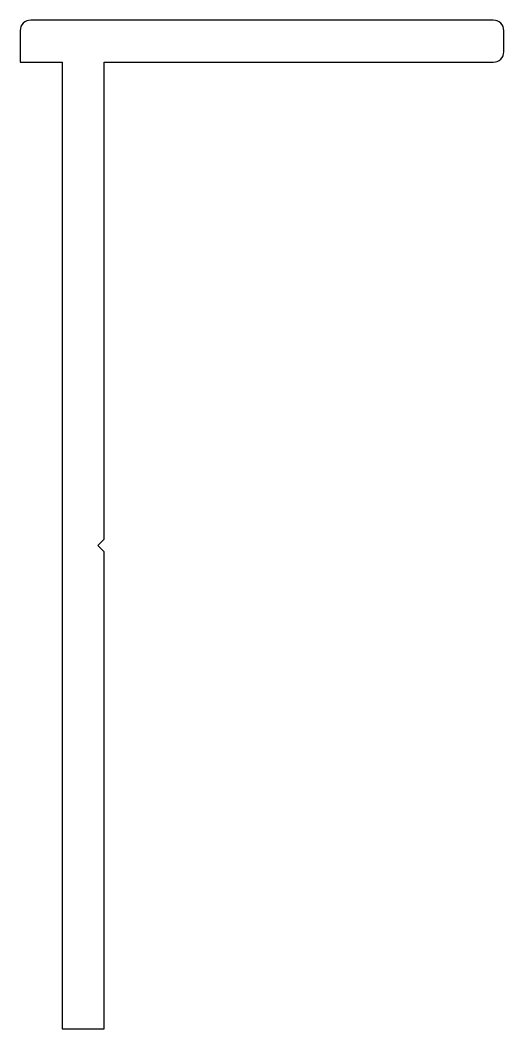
# Model space of a CAD drawing. Extents: x 136.7 to 159.7, y 184.9 to 232.9.
import ezdxf

# ---------------------------------------------------------------- set-up
doc = ezdxf.new("R2010")
doc.units = 0
doc.header["$LTSCALE"] = 15
doc.layers.get('0').update_dxf_attribs({"linetype": 'CONTINUOUS'})

msp = doc.modelspace()

# ---------------------------------------------------------------- linework, layer by layer
at = {"color": 0, "linetype": 'CONTINUOUS', "ltscale": 0.05}
msp.add_lwpolyline([(159.201, 232.936), (137.201, 232.936, 0.414214), (136.701, 232.436), (136.701, 230.936), (138.701, 230.936), (138.701, 184.936), (140.701, 184.936), (140.701, 207.636), (140.401, 207.936), (140.701, 208.236), (140.701, 230.936), (159.201, 230.936, 0.414214), (159.701, 231.436), (159.701, 232.436, 0.414214)], format="xyb", close=True, dxfattribs=at)

doc.saveas('drawing.dxf')
